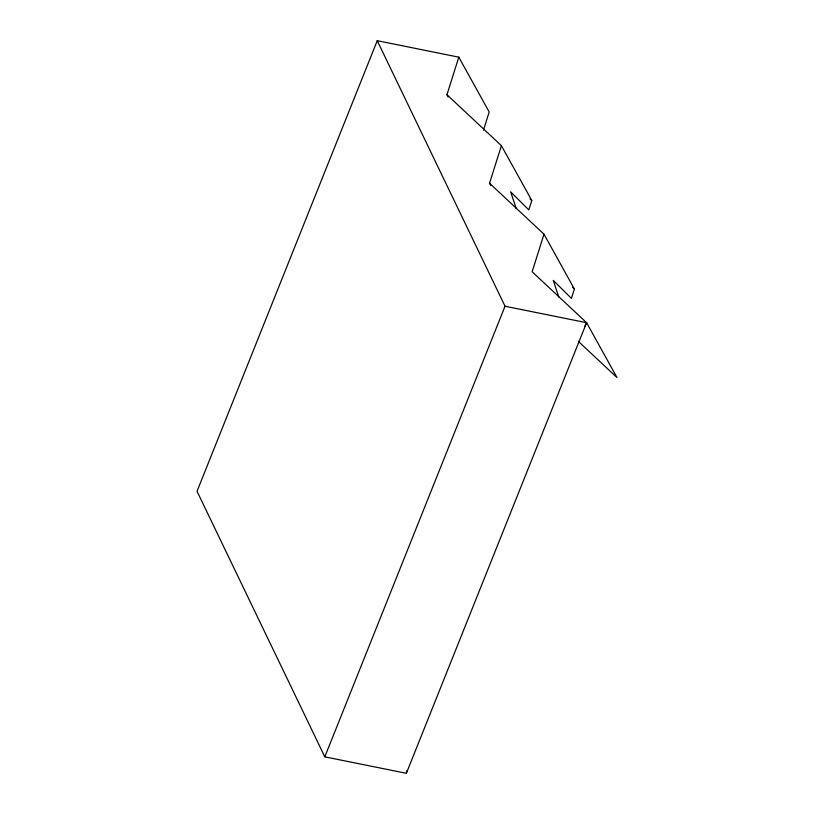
<?xml version="1.0" encoding="UTF-8"?>
<svg xmlns="http://www.w3.org/2000/svg" width="814" height="814" viewBox="0 0 814 814"><rect width="100%" height="100%" fill="white"/><g stroke="black" fill="none" stroke-linecap="round" stroke-linejoin="round"><path stroke-width="1.22" d="M483.455 130.169L489.194 111.986L458.811 57.163L377.248 40.7L197.029 491.3L324.806 756.837L406.369 773.3L406.664 770.777M448.168 96.917L446.957 94.729L458.811 57.163M490.761 185.429L489.55 183.242L501.404 145.675L446.957 94.729M501.404 145.675L531.786 200.498L528.825 209.89L510.663 191.87L516.188 208.486M489.55 183.242L543.996 234.188L532.142 271.754L586.599 322.7L616.971 377.523L578.215 341.259M543.996 234.188L574.379 289.011L571.418 298.402L553.266 280.382L558.78 297.008M324.806 756.837L505.036 306.237L377.248 40.7M406.369 773.3L586.599 322.7L505.036 306.237M584.859 326.058L586.599 322.7M529.975 198.799L531.786 200.498M572.537 287.291L574.379 289.011"/></g></svg>
